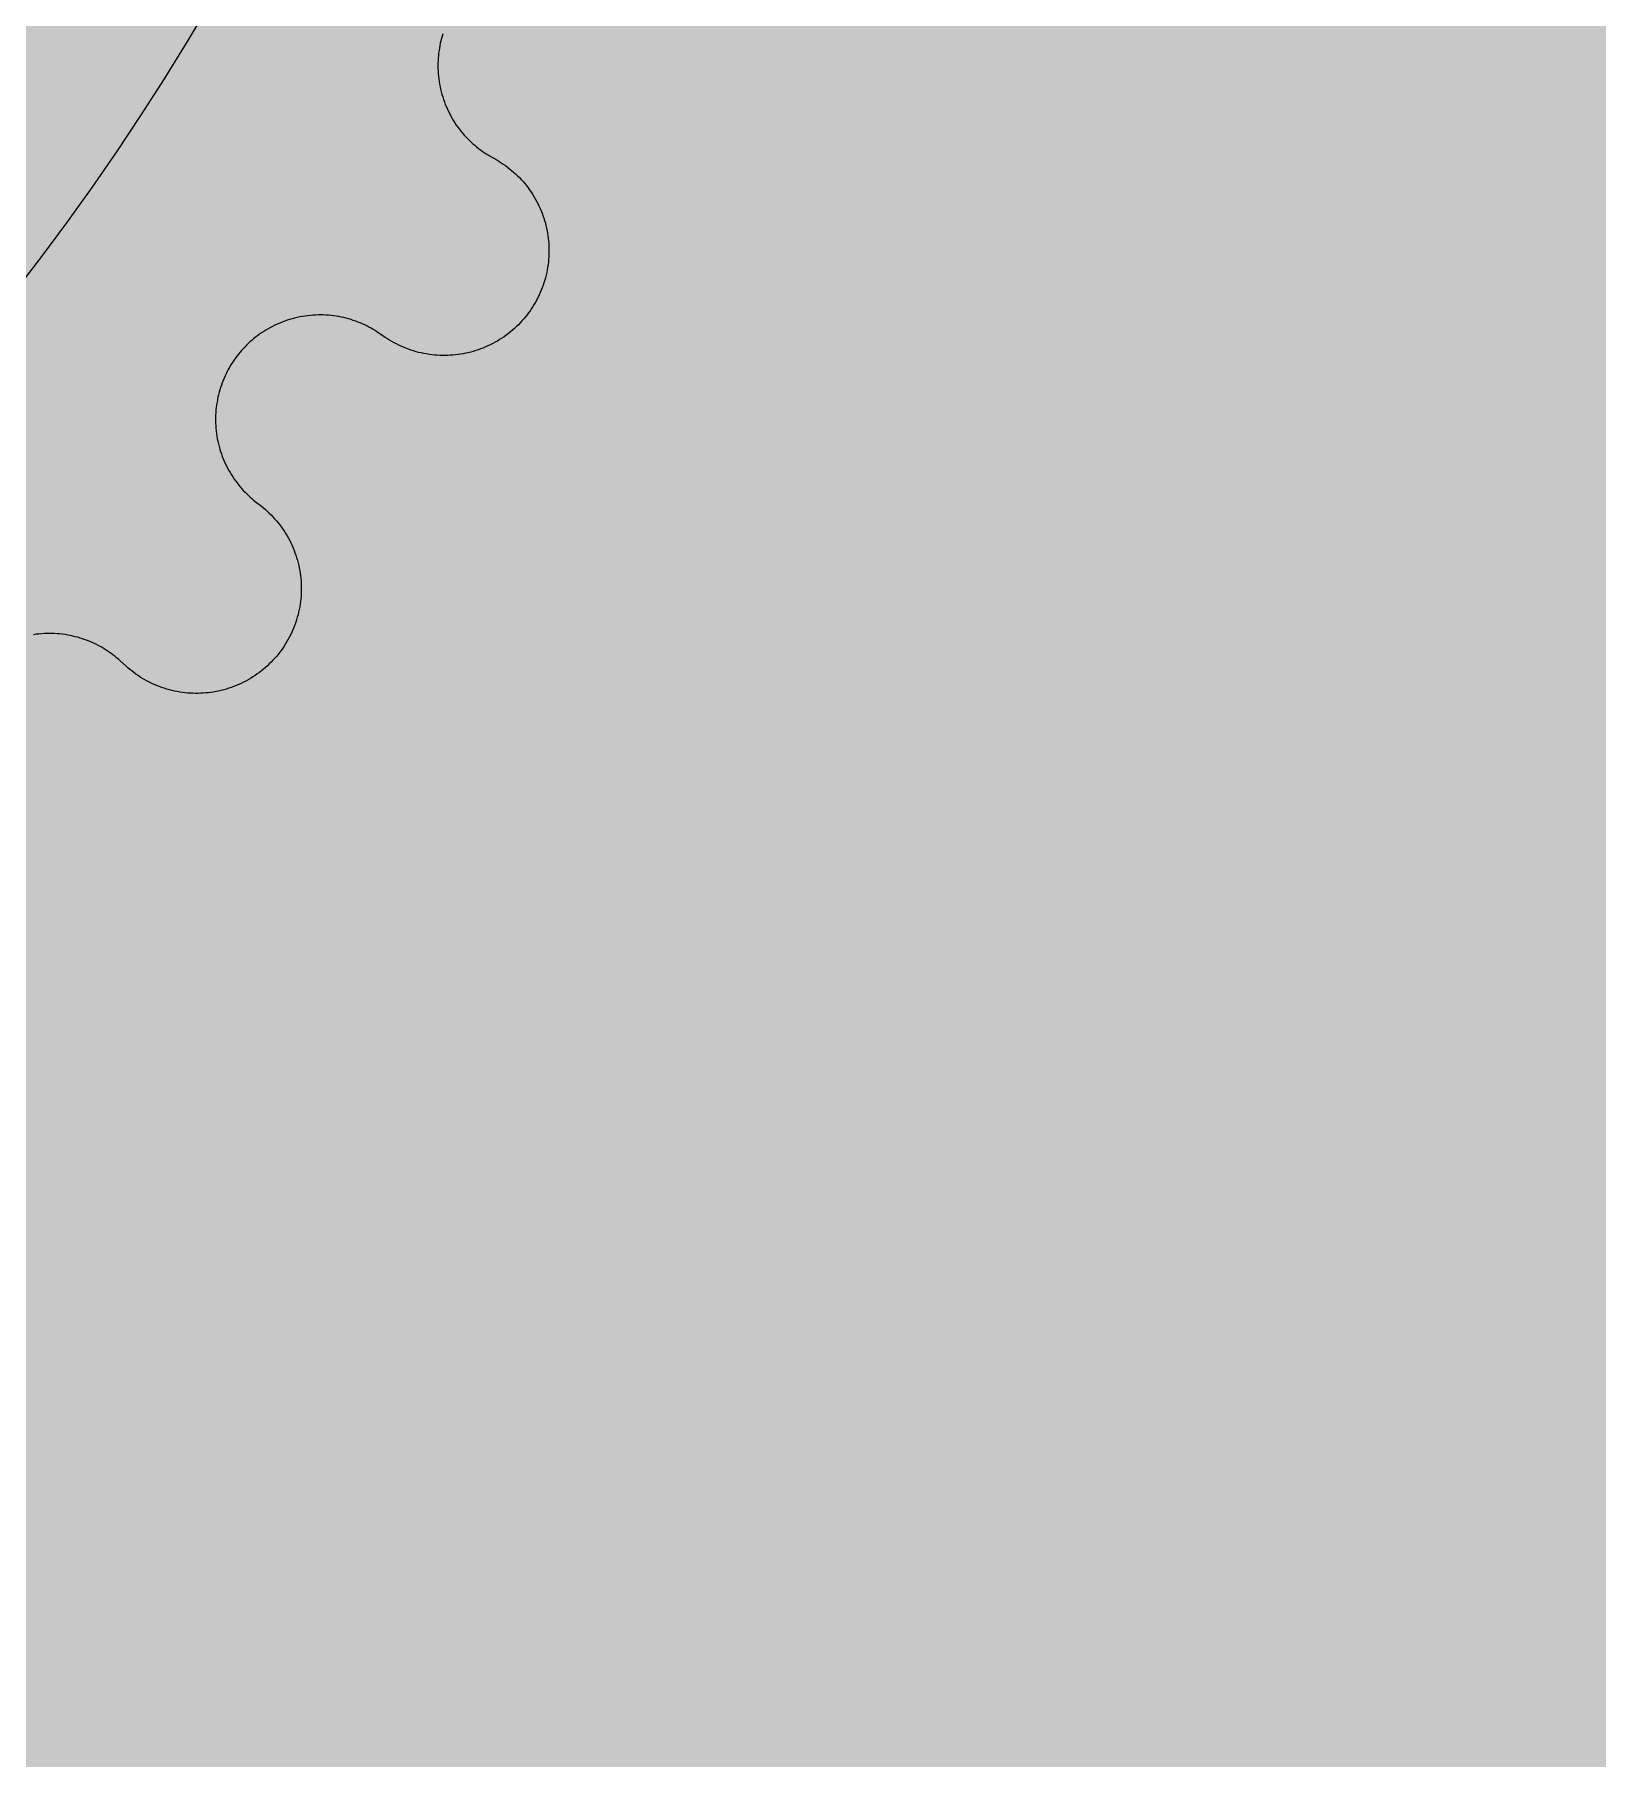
# Model space of a CAD drawing. Header units: millimetres. Extents: x 833941507 to 1669051331, y 817666127 to 1636299673.
# Drawn here: x 834548736.8 to 834548916.6, y 817985475.9 to 817985674.4 of the extents above; entities that cross this region are included whole.
import ezdxf

# ---------------------------------------------------------------- set-up
doc = ezdxf.new("R2010")
doc.units = ezdxf.units.MM
doc.header["$LTSCALE"] = 3
for name, color, linetype, lineweight in [('Hatch (LTC&CB)', 252, 'Continuous', 35), ('UAJ-23FLOR-h', 251, 'Continuous', 9), ('UAJ-42INFI', 1, 'Continuous', 18)]:
    doc.layers.add(name, color=color, linetype=linetype, lineweight=lineweight)
doc.layers.add('UAJ-00XREF', color=7, linetype='Continuous')

# ---------------------------------------------------------------- blocks, each defined once
blk = doc.blocks.new('GBP-LTC-LB01')
at = {"layer": 'UAJ-23FLOR-h'}
h = blk.add_hatch(dxfattribs=at)
h.set_pattern_fill('EARTH,_O', color=256, scale=180, angle=45)
h.set_pattern_definition([(48.9989, (834576001.8, 818046085.3), (-112.727, 1612.5107), [1143, -1143]), (48.9989, (834575678.3, 818046366.6), (-112.727, 1612.5107), [1143, -1143]), (48.9989, (834575354.8, 818046647.8), (-112.727, 1612.5107), [1143, -1143]), (138.9989, (834575340.7, 818046849.3), (-1612.5107, -112.727), [1143, -1143]), (138.9989, (834575621.9, 818047172.8), (-1612.5107, -112.727), [1143, -1143]), (138.9989, (834575903.1, 818047496.3), (-1612.5107, -112.727), [1143, -1143])])
h.paths.add_polyline_path([(834572173.05, 818200349.17), (834310583.74, 818182062.08), (834331502.24, 817882831.69), (834364939.69, 817885169.23), (834473095.7, 818011283.6), (834480533.7, 818020120.4), (834485095.05, 818025709.55), (834491375.7, 818033619), (834497063.4, 818041013), (834493145.8, 818043678.7), (834512788.5, 818074029.25), (834518712.45, 818083675.25), (834526231.3, 818096325.1), (834534646.05, 818111073.05), (834545956, 818131981.3), (834557204.6, 818154198.8), (834564040, 818168496.8), (834570941.16, 818183576.43), (834578367.8, 818200696.3)])
h.paths.add_polyline_path([(834382131.31, 817956469.98), (834418268.73, 817958996.07), (834422062.41, 817963855.9), (834428403.04, 817964299.38), (834467239.2, 818010695.58), (834466445.21, 818021738.79), (834476097.72, 818035709.03), (834485267.1, 818048983.2), (834487014.89, 818051460.43), (834497268.33, 818067303.42), (834492893.38, 818129890.09), (834448056.59, 818126755.66), (834416896.58, 818105052.11), (834382061.37, 818080788.99), (834386167.45, 818022059.16), (834377588.38, 818021459.47)], flags=16)
edge = h.paths.add_edge_path(flags=16)
edge.add_line((834540292.29, 818142076.07), (834533466.32, 818141614.13))
edge.add_line((834533466.32, 818141614.13), (834523258.01, 818143862.71))
edge.add_line((834523258.01, 818143862.71), (834525896.87, 818155838.93))
edge.add_arc((834558382.43, 818267025.45), 115835.02, 237.2183981, 253.7131266, ccw=False)
edge.add_line((834495664.92, 818169638.25), (834498267.59, 818132356.98))
edge.add_line((834498267.59, 818132356.98), (834496346.42, 818130135.01))
edge.add_line((834496346.42, 818130135.01), (834492879.88, 818129892.67))
edge.add_line((834492879.88, 818129892.67), (834494229.58, 818110587.62))
edge.add_line((834494229.58, 818110587.62), (834496326.13, 818110708.38))
edge.add_line((834496326.13, 818110708.38), (834498420.21, 818080753.55))
edge.add_line((834498420.21, 818080753.55), (834498046.12, 818080727.4))
edge.add_line((834498046.12, 818080727.4), (834498254.52, 818077746.38))
edge.add_line((834498254.52, 818077746.38), (834503061.09, 818078082.4))
edge.add_line((834503061.09, 818078082.4), (834504979.52, 818081212.1))
edge.add_line((834504979.52, 818081212.1), (834509429.02, 818088470.93))
edge.add_line((834509429.02, 818088470.93), (834515217.16, 818097913.59))
edge.add_line((834515217.16, 818097913.59), (834526067.43, 818116415.54))
edge.add_line((834526067.43, 818116415.54), (834532489.2, 818127888.68))
edge.add_line((834532489.2, 818127888.68), (834534830.9, 818132146.3))
edge.add_line((834534830.9, 818132146.3), (834540292.29, 818142076.07))
h = blk.add_hatch(dxfattribs=at)
h.set_pattern_fill('EARTH,_O', color=256, scale=180, angle=45)
h.set_pattern_definition([(45.0000001, (-1082349.7, 54794.9), (-3e-06, 1616.4461018), [1143, -1143]), (45.0000001, (-1082652.8, 55098), (-3e-06, 1616.4461018), [1143, -1143]), (45.0000001, (-1082955.9, 55401.1), (-3e-06, 1616.4461018), [1143, -1143]), (135.0000001, (-1082955.9, 55603.1), (-1616.4461018, -3e-06), [1143, -1143]), (135.0000001, (-1082652.8, 55906.2), (-1616.4461018, -3e-06), [1143, -1143]), (135.0000001, (-1082349.7, 56209.3), (-1616.4461018, -3e-06), [1143, -1143])])
h.paths.add_polyline_path([(834669469.25, 818015499.17), (834651080.82, 818014213.79), (834651091.33, 818014066.03), (834669479.76, 818015351.52)], flags=16)
edge = h.paths.add_edge_path()
edge.add_arc((834611763.61, 818123015.07), 22001.28, 94.000719, 118.688683)
edge.add_line((834601201.89, 818142315.5), (834593918.34, 818141228.38))
edge.add_arc((834611768.4, 818123014.03), 25502.69, 93.997159, 134.421275, ccw=False)
edge.add_line((834609990.68, 818148454.69), (834618164.36, 818149025.84))
edge.add_line((834618164.36, 818149025.84), (834618408.29, 818145534.91))
edge.add_line((834618408.29, 818145534.91), (834616365.41, 818145392.16))
edge.add_line((834616365.41, 818145392.16), (834616609.39, 818141900.69))
edge.add_line((834616609.39, 818141900.69), (834611621.55, 818141552.15))
edge.add_line((834611621.55, 818141552.15), (834611377.61, 818145043.07))
edge.add_line((834611377.61, 818145043.07), (834610228.61, 818144962.74))
h.paths.add_polyline_path([(834673232.94, 818197365.88), (834607546.49, 818192773.89), (834599172.5, 818174435.3), (834588349.1, 818152374.5), (834578621.55, 818133890.65), (834568418.3, 818115665.3), (834556456.7, 818095618.3), (834546606.4, 818080041.6), (834532219.3, 818058623.75), (834523692.15, 818046595.75), (834515683.5, 818035708.5), (834508244.2, 818025929.9), (834500656.3, 818016266.1), (834489786.8, 818002934.1), (834483448.3, 817995421.3), (834478637.6, 817989841.7), (834458453.75, 817967379.3), (834441506.5, 817949096.36), (834383075.75, 817886437.08), (834482026.69, 817893354.51), (834551919.04, 817920008.6), (834634905.13, 817930637.13), (834634023, 817939309.35), (834633770.07, 817941795.89), (834633577.69, 817943687.02), (834508697.04, 817930983.61), (834507053.46, 817930191.44), (834506409.46, 817939426.96), (834507656.94, 817945566.73), (834503417.08, 818006767.03), (834503064.37, 818011762.67), (834514052.91, 818025791.94), (834520784.65, 818034889.35), (834526318.86, 818042436.94), (834532381.69, 818050705.63), (834536345.72, 818056472.68), (834542258.41, 818065225.62), (834550405.86, 818077286.91), (834561579, 818095001.96), (834574522.66, 818117080.03), (834587768.88, 818140310.21), (834609774.13, 818143594.98), (834610001.97, 818140335.89), (834634252.54, 818142031.47), (834636806.9, 818105492.47), (834642791.48, 818105913.75), (834646278.56, 818056032.58), (834640293.17, 818055614.16), (834643382.34, 818011424.91), (834641138.41, 818011267.96), (834645775.78, 817944927.87), (834639048.36, 817944243.52), (834640362.12, 817931328.11), (834651070.39, 817932706.91), (834650587.67, 817936476.13), (834685105.74, 817940896.86), (834685588.46, 817937127.64), (834691373.79, 817937868.57)])
blk = doc.blocks.new('inf_010')
at = {"layer": 'UAJ-42INFI'}
for points in [[(889561225.37, 757794868.23), (889561225.27, 757794867.97), (889561225.18, 757794867.71), (889561225.09, 757794867.44), (889561225, 757794867.17), (889561224.93, 757794866.89), (889561224.85, 757794866.61), (889561224.79, 757794866.33), (889561224.73, 757794866.04), (889561224.68, 757794865.76), (889561224.63, 757794865.47), (889561224.6, 757794865.17), (889561224.57, 757794864.88), (889561224.54, 757794864.58), (889561224.52, 757794864.29), (889561224.52, 757794863.99), (889561224.51, 757794863.69), (889561224.52, 757794863.39), (889561224.53, 757794863.08), (889561224.55, 757794862.78), (889561224.58, 757794862.48), (889561224.62, 757794862.18), (889561224.66, 757794861.88), (889561224.71, 757794861.58), (889561224.77, 757794861.28), (889561224.84, 757794860.99), (889561224.91, 757794860.69), (889561225, 757794860.4), (889561225.08, 757794860.11), (889561225.18, 757794859.82), (889561225.28, 757794859.54), (889561225.39, 757794859.26), (889561225.51, 757794858.98), (889561225.63, 757794858.71), (889561225.76, 757794858.44), (889561225.9, 757794858.17), (889561226.04, 757794857.91), (889561226.18, 757794857.65), (889561226.34, 757794857.4), (889561226.5, 757794857.15), (889561226.66, 757794856.91), (889561226.83, 757794856.67), (889561227, 757794856.44), (889561227.18, 757794856.22), (889561227.36, 757794856), (889561227.55, 757794855.78), (889561227.74, 757794855.57), (889561227.93, 757794855.37), (889561228.13, 757794855.17), (889561228.33, 757794854.98), (889561228.53, 757794854.79), (889561228.74, 757794854.62), (889561228.95, 757794854.44), (889561229.16, 757794854.27), (889561229.37, 757794854.11), (889561229.58, 757794853.96), (889561229.8, 757794853.81)], [(889561230.54, 757794853.31), (889561230.78, 757794853.14), (889561231.02, 757794852.96), (889561231.26, 757794852.78), (889561231.49, 757794852.59), (889561231.72, 757794852.4), (889561231.94, 757794852.2), (889561232.16, 757794851.99), (889561232.38, 757794851.78), (889561232.59, 757794851.56), (889561232.79, 757794851.33), (889561232.99, 757794851.1), (889561233.19, 757794850.86), (889561233.38, 757794850.62), (889561233.56, 757794850.38), (889561233.74, 757794850.13), (889561233.91, 757794849.87), (889561234.07, 757794849.61), (889561234.23, 757794849.35), (889561234.38, 757794849.08), (889561234.52, 757794848.81), (889561234.65, 757794848.53), (889561234.78, 757794848.26), (889561234.9, 757794847.98), (889561235.02, 757794847.7), (889561235.12, 757794847.41), (889561235.22, 757794847.13), (889561235.32, 757794846.84), (889561235.4, 757794846.55), (889561235.48, 757794846.26), (889561235.55, 757794845.97), (889561235.61, 757794845.68), (889561235.66, 757794845.39), (889561235.71, 757794845.1), (889561235.75, 757794844.8), (889561235.78, 757794844.51), (889561235.81, 757794844.21), (889561235.83, 757794843.91), (889561235.84, 757794843.61), (889561235.84, 757794843.31), (889561235.84, 757794843), (889561235.82, 757794842.7), (889561235.8, 757794842.39), (889561235.78, 757794842.09), (889561235.74, 757794841.79), (889561235.7, 757794841.48), (889561235.65, 757794841.18), (889561235.59, 757794840.88), (889561235.52, 757794840.58), (889561235.45, 757794840.28), (889561235.37, 757794839.99), (889561235.28, 757794839.69), (889561235.19, 757794839.4), (889561235.08, 757794839.11), (889561234.97, 757794838.83), (889561234.86, 757794838.55), (889561234.73, 757794838.27), (889561234.6, 757794838), (889561234.46, 757794837.73), (889561234.32, 757794837.46), (889561234.17, 757794837.2), (889561234.02, 757794836.94), (889561233.86, 757794836.69), (889561233.69, 757794836.45), (889561233.52, 757794836.21), (889561233.34, 757794835.97), (889561233.16, 757794835.74), (889561232.97, 757794835.51), (889561232.77, 757794835.28), (889561232.57, 757794835.06), (889561232.36, 757794834.84), (889561232.14, 757794834.63), (889561231.92, 757794834.42), (889561231.7, 757794834.22), (889561231.46, 757794834.02), (889561231.23, 757794833.83), (889561230.98, 757794833.65), (889561230.73, 757794833.47), (889561230.48, 757794833.29), (889561230.22, 757794833.13), (889561229.96, 757794832.96), (889561229.7, 757794832.81), (889561229.43, 757794832.66), (889561229.16, 757794832.52), (889561228.88, 757794832.39), (889561228.6, 757794832.26), (889561228.32, 757794832.15), (889561228.04, 757794832.03), (889561227.75, 757794831.93), (889561227.46, 757794831.83), (889561227.17, 757794831.75), (889561226.88, 757794831.66), (889561226.59, 757794831.59), (889561226.3, 757794831.52), (889561226.01, 757794831.47), (889561225.72, 757794831.41), (889561225.42, 757794831.37), (889561225.13, 757794831.33), (889561224.83, 757794831.3), (889561224.54, 757794831.28), (889561224.24, 757794831.27), (889561223.94, 757794831.26), (889561223.64, 757794831.26), (889561223.33, 757794831.27), (889561223.03, 757794831.28), (889561222.73, 757794831.3), (889561222.42, 757794831.33), (889561222.12, 757794831.37), (889561221.82, 757794831.42), (889561221.52, 757794831.47), (889561221.22, 757794831.53), (889561220.92, 757794831.6), (889561220.62, 757794831.68), (889561220.33, 757794831.76), (889561220.03, 757794831.85), (889561219.74, 757794831.95), (889561219.46, 757794832.06), (889561219.17, 757794832.17), (889561218.89, 757794832.29), (889561218.61, 757794832.42), (889561218.34, 757794832.55), (889561218.07, 757794832.69), (889561217.81, 757794832.84), (889561217.55, 757794832.99), (889561217.29, 757794833.15), (889561217.04, 757794833.32), (889561216.8, 757794833.48), (889561216.56, 757794833.66), (889561216.32, 757794833.84)], [(889561229.8, 757794853.81), (889561230.54, 757794853.31)], [(889561215.62, 757794834.39), (889561215.41, 757794834.55), (889561215.2, 757794834.71), (889561214.98, 757794834.86), (889561214.76, 757794835.01), (889561214.53, 757794835.16), (889561214.3, 757794835.3), (889561214.06, 757794835.43), (889561213.81, 757794835.57), (889561213.57, 757794835.69), (889561213.31, 757794835.82), (889561213.06, 757794835.93), (889561212.79, 757794836.05), (889561212.53, 757794836.15), (889561212.26, 757794836.25), (889561211.99, 757794836.35), (889561211.71, 757794836.44), (889561211.43, 757794836.52), (889561211.14, 757794836.6), (889561210.86, 757794836.66), (889561210.57, 757794836.73), (889561210.28, 757794836.78), (889561209.98, 757794836.83), (889561209.68, 757794836.87), (889561209.39, 757794836.91), (889561209.09, 757794836.93), (889561208.79, 757794836.95), (889561208.48, 757794836.96), (889561208.18, 757794836.97), (889561207.88, 757794836.96), (889561207.58, 757794836.95), (889561207.27, 757794836.93), (889561206.97, 757794836.9), (889561206.67, 757794836.87), (889561206.37, 757794836.83), (889561206.07, 757794836.78), (889561205.77, 757794836.72), (889561205.48, 757794836.66), (889561205.18, 757794836.59), (889561204.89, 757794836.51), (889561204.6, 757794836.42), (889561204.32, 757794836.33), (889561204.03, 757794836.23), (889561203.76, 757794836.12), (889561203.48, 757794836.01), (889561203.21, 757794835.89), (889561202.94, 757794835.76), (889561202.68, 757794835.63), (889561202.42, 757794835.5), (889561202.17, 757794835.35), (889561201.92, 757794835.21), (889561201.67, 757794835.05), (889561201.44, 757794834.9), (889561201.2, 757794834.73), (889561200.97, 757794834.57), (889561200.75, 757794834.4), (889561200.53, 757794834.22), (889561200.32, 757794834.04), (889561200.12, 757794833.86), (889561199.92, 757794833.67), (889561199.72, 757794833.49), (889561199.53, 757794833.29), (889561199.35, 757794833.1), (889561199.17, 757794832.9), (889561199, 757794832.71), (889561198.83, 757794832.5), (889561198.67, 757794832.3), (889561198.51, 757794832.08), (889561198.35, 757794831.87), (889561198.2, 757794831.64), (889561198.05, 757794831.41), (889561197.9, 757794831.18), (889561197.76, 757794830.94), (889561197.62, 757794830.7), (889561197.49, 757794830.45), (889561197.37, 757794830.2), (889561197.24, 757794829.94), (889561197.13, 757794829.68), (889561197.02, 757794829.41), (889561196.91, 757794829.14), (889561196.82, 757794828.87), (889561196.72, 757794828.59), (889561196.64, 757794828.31), (889561196.56, 757794828.03), (889561196.49, 757794827.74), (889561196.42, 757794827.45), (889561196.36, 757794827.16), (889561196.31, 757794826.86), (889561196.26, 757794826.57), (889561196.23, 757794826.27), (889561196.2, 757794825.97), (889561196.18, 757794825.67), (889561196.16, 757794825.36), (889561196.15, 757794825.06), (889561196.16, 757794824.76), (889561196.16, 757794824.45), (889561196.18, 757794824.15), (889561196.2, 757794823.85), (889561196.23, 757794823.55), (889561196.27, 757794823.25), (889561196.32, 757794822.95), (889561196.37, 757794822.65), (889561196.43, 757794822.35), (889561196.5, 757794822.06), (889561196.58, 757794821.77), (889561196.66, 757794821.48), (889561196.75, 757794821.19), (889561196.85, 757794820.91), (889561196.95, 757794820.63), (889561197.06, 757794820.36), (889561197.18, 757794820.09), (889561197.3, 757794819.82), (889561197.42, 757794819.56), (889561197.56, 757794819.3), (889561197.7, 757794819.04), (889561197.84, 757794818.79), (889561197.99, 757794818.55), (889561198.14, 757794818.31), (889561198.3, 757794818.08), (889561198.46, 757794817.85), (889561198.63, 757794817.62), (889561198.8, 757794817.41), (889561198.98, 757794817.19), (889561199.16, 757794816.99), (889561199.34, 757794816.78), (889561199.52, 757794816.59), (889561199.71, 757794816.4), (889561199.9, 757794816.21), (889561200.09, 757794816.04)], [(889561216.32, 757794833.84), (889561215.62, 757794834.39)], [(889561200.75, 757794815.44), (889561200.97, 757794815.23), (889561201.18, 757794815.03), (889561201.39, 757794814.81), (889561201.59, 757794814.59), (889561201.79, 757794814.37), (889561201.98, 757794814.14), (889561202.17, 757794813.9), (889561202.35, 757794813.66), (889561202.53, 757794813.41), (889561202.7, 757794813.16), (889561202.87, 757794812.9), (889561203.03, 757794812.64), (889561203.18, 757794812.37), (889561203.32, 757794812.1), (889561203.46, 757794811.83), (889561203.59, 757794811.55), (889561203.72, 757794811.27), (889561203.84, 757794810.99), (889561203.95, 757794810.7), (889561204.05, 757794810.42), (889561204.14, 757794810.12), (889561204.23, 757794809.83), (889561204.31, 757794809.54), (889561204.38, 757794809.24), (889561204.45, 757794808.95), (889561204.51, 757794808.65), (889561204.56, 757794808.35), (889561204.6, 757794808.05), (889561204.63, 757794807.76), (889561204.66, 757794807.46), (889561204.68, 757794807.16), (889561204.69, 757794806.87), (889561204.7, 757794806.57), (889561204.7, 757794806.28), (889561204.69, 757794805.98), (889561204.67, 757794805.68), (889561204.64, 757794805.38), (889561204.61, 757794805.08), (889561204.57, 757794804.78), (889561204.53, 757794804.48), (889561204.47, 757794804.18), (889561204.41, 757794803.88), (889561204.34, 757794803.59), (889561204.26, 757794803.29), (889561204.17, 757794803), (889561204.08, 757794802.7), (889561203.98, 757794802.42), (889561203.87, 757794802.13), (889561203.76, 757794801.84), (889561203.64, 757794801.56), (889561203.51, 757794801.28), (889561203.37, 757794801.01), (889561203.23, 757794800.74), (889561203.08, 757794800.47), (889561202.92, 757794800.21), (889561202.76, 757794799.95), (889561202.59, 757794799.7), (889561202.42, 757794799.45), (889561202.24, 757794799.21), (889561202.05, 757794798.97), (889561201.86, 757794798.74), (889561201.67, 757794798.52), (889561201.47, 757794798.3), (889561201.26, 757794798.08), (889561201.06, 757794797.88), (889561200.84, 757794797.67), (889561200.62, 757794797.47), (889561200.39, 757794797.28), (889561200.16, 757794797.09), (889561199.92, 757794796.9), (889561199.68, 757794796.72), (889561199.43, 757794796.55), (889561199.18, 757794796.38), (889561198.92, 757794796.22), (889561198.66, 757794796.06), (889561198.39, 757794795.91), (889561198.12, 757794795.77), (889561197.84, 757794795.63), (889561197.57, 757794795.5), (889561197.28, 757794795.38), (889561197, 757794795.27), (889561196.71, 757794795.16), (889561196.42, 757794795.06), (889561196.13, 757794794.97), (889561195.84, 757794794.88), (889561195.54, 757794794.81), (889561195.24, 757794794.74), (889561194.95, 757794794.67), (889561194.65, 757794794.62), (889561194.35, 757794794.57), (889561194.05, 757794794.53), (889561193.75, 757794794.5), (889561193.45, 757794794.48), (889561193.15, 757794794.46), (889561192.86, 757794794.45), (889561192.56, 757794794.45), (889561192.27, 757794794.46), (889561191.97, 757794794.47), (889561191.67, 757794794.49), (889561191.38, 757794794.52), (889561191.08, 757794794.55), (889561190.78, 757794794.59), (889561190.48, 757794794.65), (889561190.18, 757794794.7), (889561189.89, 757794794.77), (889561189.59, 757794794.84), (889561189.3, 757794794.92), (889561189, 757794795.01), (889561188.71, 757794795.11), (889561188.42, 757794795.21), (889561188.14, 757794795.32), (889561187.85, 757794795.44), (889561187.57, 757794795.57), (889561187.3, 757794795.7), (889561187.02, 757794795.84), (889561186.75, 757794795.98), (889561186.49, 757794796.14), (889561186.23, 757794796.29), (889561185.97, 757794796.46), (889561185.72, 757794796.63), (889561185.47, 757794796.81), (889561185.23, 757794796.99), (889561185, 757794797.18), (889561184.77, 757794797.37), (889561184.54, 757794797.57), (889561184.32, 757794797.77), (889561184.11, 757794797.98), (889561183.91, 757794798.19)], [(889561200.09, 757794816.04), (889561200.75, 757794815.44)], [(889561183.29, 757794798.84), (889561183.11, 757794799.02), (889561182.92, 757794799.21), (889561182.72, 757794799.39), (889561182.52, 757794799.57), (889561182.32, 757794799.75), (889561182.11, 757794799.92), (889561181.89, 757794800.09), (889561181.67, 757794800.26), (889561181.44, 757794800.42), (889561181.21, 757794800.58), (889561180.97, 757794800.73), (889561180.73, 757794800.88), (889561180.48, 757794801.02), (889561180.23, 757794801.16), (889561179.97, 757794801.29), (889561179.71, 757794801.42), (889561179.44, 757794801.54), (889561179.17, 757794801.66), (889561178.9, 757794801.77), (889561178.62, 757794801.87), (889561178.34, 757794801.96), (889561178.06, 757794802.05), (889561177.77, 757794802.14), (889561177.48, 757794802.21), (889561177.18, 757794802.28), (889561176.89, 757794802.34), (889561176.59, 757794802.4), (889561176.29, 757794802.44), (889561175.99, 757794802.48), (889561175.69, 757794802.52), (889561175.39, 757794802.54), (889561175.09, 757794802.56), (889561174.78, 757794802.56), (889561174.48, 757794802.57), (889561174.18, 757794802.56), (889561173.87, 757794802.55), (889561173.57, 757794802.52)], [(889561183.91, 757794798.19), (889561183.29, 757794798.84)]]:
    blk.add_lwpolyline(points, dxfattribs=at)
blk = doc.blocks.new('3A35X-MADL-P-LT-B01-0')
at = {"layer": 'UAJ-42INFI'}
blk.add_lwpolyline([(834547988.92, 817988885.18, 0.368772), (834547946.07, 817988836.4), (834547902.93, 817985776.92, 0.475055), (834548259.28, 817985478.04), (834548554.23, 817985534.48, 0.275066), (834548783.73, 817985738.18)], format="xyb", dxfattribs=at)
at = {"rotation": 3.998908525164564}
blk.add_blockref('inf_010', (-0.01, 0.01), dxfattribs=at)

msp = doc.modelspace()

# ---------------------------------------------------------------- hatches: boundary and pattern name
at = {"layer": 'Hatch (LTC&CB)'}
h = msp.add_hatch(dxfattribs=at)
h.set_pattern_fill('ANSI38', color=256, scale=100)
h.set_pattern_definition([(318.99984, (834479093.73, 818230174.15), (208.29942, 239.6197), []), (48.99984, (834479093.73, 818230174.15), (176.97914, 687.53882), [793.75, -476.25])])
edge = h.paths.add_edge_path()
edge.add_line((834601196.19, 818142314.52), (834603754.26, 818142696.37))
edge.add_line((834603754.26, 818142696.37), (834603901.9, 818141707.33))
edge.add_line((834603901.9, 818141707.33), (834603810.47, 818141693.69))
edge.add_arc((834611763.29, 818123016.36), 20300, 113.064358, 141.357581)
edge.add_line((834595907.81, 818135692.86), (834595395.45, 818135656.86))
edge.add_line((834595395.45, 818135656.86), (834583111.72, 818114341.03))
edge.add_line((834583111.72, 818114341.03), (834578121.58, 818106513.89))
edge.add_line((834578121.58, 818106513.89), (834575731.65, 818102809.5))
edge.add_line((834575731.65, 818102809.5), (834574387.45, 818100725.98))
edge.add_line((834574387.45, 818100725.98), (834573113.98, 818098752.1))
edge.add_line((834573113.98, 818098752.1), (834573145.25, 818098730.65))
edge.add_line((834573145.25, 818098730.65), (834569989.11, 818093770.2))
edge.add_line((834569989.11, 818093770.2), (834566535, 818088385.68))
edge.add_line((834566535, 818088385.68), (834566514.09, 818088398.3))
edge.add_line((834566514.09, 818088398.3), (834558743.61, 818076256.63))
edge.add_line((834558743.61, 818076256.63), (834557653.4, 818074495.71))
edge.add_line((834557653.4, 818074495.71), (834553498.92, 818068288.56))
edge.add_line((834553498.92, 818068288.56), (834548580.86, 818060932.13))
edge.add_line((834548580.86, 818060932.13), (834544328.26, 818054726.34))
edge.add_line((834544328.26, 818054726.34), (834544332.15, 818054704.66))
edge.add_line((834544332.15, 818054704.66), (834540324.6, 818048716.69))
edge.add_line((834540324.6, 818048716.69), (834541041.32, 818048232.54))
edge.add_line((834541041.32, 818048232.54), (834540089.73, 818046823.83))
edge.add_line((834540089.73, 818046823.83), (834539737.55, 818047061.73))
edge.add_line((834539737.55, 818047061.73), (834533115.75, 818038377.74))
edge.add_line((834533115.75, 818038377.74), (834515220.96, 818015146.63))
edge.add_arc((834538026.01, 818000636.26), 27030, 147.532263, 176.187088)
edge.add_line((834511055.84, 818002433.72), (834511444.99, 817996891.23))
edge.add_line((834511444.99, 817996891.23), (834511474.11, 817996474.65))
edge.add_line((834511474.11, 817996474.65), (834508641.22, 817996276.61))
edge.add_line((834508641.22, 817996276.61), (834508910.68, 817992422.05))
edge.add_line((834508910.68, 817992422.05), (834511353.38, 817992955.96))
edge.add_line((834511353.38, 817992955.96), (834513357.66, 817964213.01))
edge.add_line((834513357.66, 817964213.01), (834513308.95, 817964209.6))
edge.add_line((834513308.95, 817964209.6), (834513879.4, 817955918.75))
edge.add_line((834513879.4, 817955918.75), (834514876.61, 817955988.46))
edge.add_line((834514876.61, 817955988.46), (834515053.07, 817953464.41))
edge.add_arc((834528221.07, 817954382.99), 13200, 183.990417, 259.837233)
edge.add_line((834525891.99, 817941390.09), (834525974.53, 817940578.71))
edge.add_line((834525974.53, 817940578.71), (834555356.34, 817943567.49))
edge.add_line((834555356.34, 817943567.49), (834594711.69, 817947570.8))
edge.add_line((834594711.69, 817947570.8), (834594754.2, 817947152.96))
edge.add_line((834594754.2, 817947152.96), (834616096.9, 817949323.98))
edge.add_line((834616096.9, 817949323.98), (834631854.21, 817950926.85))
edge.add_line((834631854.21, 817950926.85), (834631836.71, 817951177.16))
edge.add_line((834631836.71, 817951177.16), (834639760.38, 817951731.08))
edge.add_line((834639760.38, 817951731.08), (834640506.97, 817944391.59))
edge.add_line((834640506.97, 817944391.59), (834508703.57, 817930984.28))
edge.add_line((834508703.57, 817930984.28), (834508663.51, 817930982.16))
edge.add_line((834508663.51, 817930982.16), (834507053.46, 817930191.44))
edge.add_line((834507053.46, 817930191.44), (834506409.46, 817939426.96))
edge.add_line((834506409.46, 817939426.96), (834507674.95, 817945699.32))
edge.add_line((834507674.95, 817945699.32), (834503067.5, 818011766.68))
edge.add_line((834503067.5, 818011766.68), (834515005.94, 818027008.3))
edge.add_line((834515005.94, 818027008.3), (834526318.86, 818042436.95))
edge.add_line((834526318.86, 818042436.95), (834533248.43, 818051887.55))
edge.add_line((834533248.43, 818051887.55), (834545204.94, 818069586.37))
edge.add_line((834545204.94, 818069586.37), (834551695.41, 818079200.62))
edge.add_line((834551695.41, 818079200.62), (834551700.66, 818079300.57))
edge.add_line((834551700.66, 818079300.57), (834554860.11, 818084257.51))
edge.add_line((834554860.11, 818084257.51), (834556162.94, 818086301.54))
edge.add_line((834556162.94, 818086301.54), (834561579.11, 818095002.15))
edge.add_line((834561579.11, 818095002.15), (834564610.19, 818100023.59))
edge.add_line((834564610.19, 818100023.59), (834566711.84, 818103505.28))
edge.add_line((834566711.84, 818103505.28), (834567220.96, 818104369.68))
edge.add_line((834567220.96, 818104369.68), (834571219.85, 818111331.33))
edge.add_line((834571219.85, 818111331.33), (834579233.58, 818125278.3))
edge.add_line((834579233.58, 818125278.3), (834584805.19, 818135090.79))
edge.add_line((834584805.19, 818135090.79), (834587768.44, 818140310.15))
edge.add_line((834587768.44, 818140310.15), (834593953.37, 818141233.38))
edge.add_arc((834611682.41, 818123278.84), 25232.61, 93.846032, 134.637937, ccw=False)
edge.add_line((834609989.92, 818148454.62), (834618164.07, 818149025.82))
edge.add_line((834618164.07, 818149025.82), (834618408.01, 818145534.9))
edge.add_line((834618408.01, 818145534.9), (834616365.13, 818145392.15))
edge.add_line((834616365.13, 818145392.15), (834616609.11, 818141900.67))
edge.add_line((834616609.11, 818141900.67), (834611621.27, 818141552.12))
edge.add_line((834611621.27, 818141552.12), (834611377.33, 818145043.04))
edge.add_arc((834611845.2, 818122938.11), 22109.88, 91.212521, 118.792578)
h = msp.add_hatch(color=256, dxfattribs=at)
h.dxf.hatch_style = 1
edge = h.paths.add_edge_path()
edge.add_line((834513358.83, 817964213.1), (834514805.29, 817964314.21))
edge.add_line((834514805.29, 817964314.21), (834514905.32, 817962883.32))
edge.add_line((834514905.32, 817962883.32), (834522015.98, 817959924.65))
edge.add_line((834522015.98, 817959924.65), (834527599.83, 817958234.85))
edge.add_line((834527599.83, 817958234.85), (834531627.41, 817957331.96))
edge.add_line((834531627.41, 817957331.96), (834538597.73, 817957185.8))
edge.add_line((834538597.73, 817957185.8), (834550283.84, 817958000.71))
edge.add_line((834550283.84, 817958000.71), (834576164.25, 817960699.31))
edge.add_arc((834571429.66, 818001700.88), 41274.03, 276.586959, 289.104779)
edge.add_line((834584938.52, 817962700.16), (834585387.44, 817962731.44))
edge.add_line((834585387.44, 817962731.44), (834585119.41, 817966565.54))
edge.add_line((834585119.41, 817966565.54), (834584671.75, 817966534.24))
edge.add_line((834584671.75, 817966534.24), (834582845.22, 817993361.89))
edge.add_line((834582845.22, 817993361.89), (834584586.66, 817993483.63))
edge.add_line((834584586.66, 817993483.63), (834584565.21, 817993788.17))
edge.add_line((834584565.21, 817993788.17), (834583546.6, 817993716.97))
edge.add_line((834583546.6, 817993716.97), (834579511.62, 818051438.28))
edge.add_line((834579511.62, 818051438.28), (834571357.07, 818050868.21))
edge.add_line((834571357.07, 818050868.21), (834571728.42, 818045556.24))
edge.add_line((834571728.42, 818045556.24), (834551421, 818044136.6))
edge.add_line((834551421, 818044136.6), (834550915.36, 818053251.15))
edge.add_line((834550915.36, 818053251.15), (834550067.43, 818053191.87))
edge.add_line((834550067.43, 818053191.87), (834547980.34, 818050328.44))
edge.add_line((834547980.34, 818050328.44), (834547993.72, 818050137.14))
edge.add_line((834547993.72, 818050137.14), (834537098.76, 818035335.08))
edge.add_line((834537098.76, 818035335.08), (834533115.75, 818038377.74))
edge.add_line((834533115.75, 818038377.74), (834521762.77, 818023639.24))
edge.add_line((834521762.77, 818023639.24), (834515226.35, 818015153.63))
edge.add_arc((834538313.07, 818000540.46), 27322.9, 147.66747, 176.026674)
edge.add_line((834511055.84, 818002433.72), (834511474.11, 817996474.65))
edge.add_line((834511474.11, 817996474.65), (834508641.22, 817996276.61))
edge.add_line((834508641.22, 817996276.61), (834508910.68, 817992422.05))
edge.add_line((834508910.68, 817992422.05), (834511349.45, 817992955.1))
edge.add_line((834511349.45, 817992955.1), (834511354.85, 817992876.6))
edge.add_line((834511354.85, 817992876.6), (834513358.66, 817964213.08))
edge.add_line((834513358.66, 817964213.08), (834513358.83, 817964213.1))

# ---------------------------------------------------------------- block references
msp.add_blockref('GBP-LTC-LB01', (0, 0))
at = {"layer": 'UAJ-00XREF', "ltscale": 10, "rotation": 8.262983694057247e-05}
msp.add_blockref('3A35X-MADL-P-LT-B01-0', (1179.72, -1203.53), dxfattribs=at)

doc.saveas('drawing.dxf')
